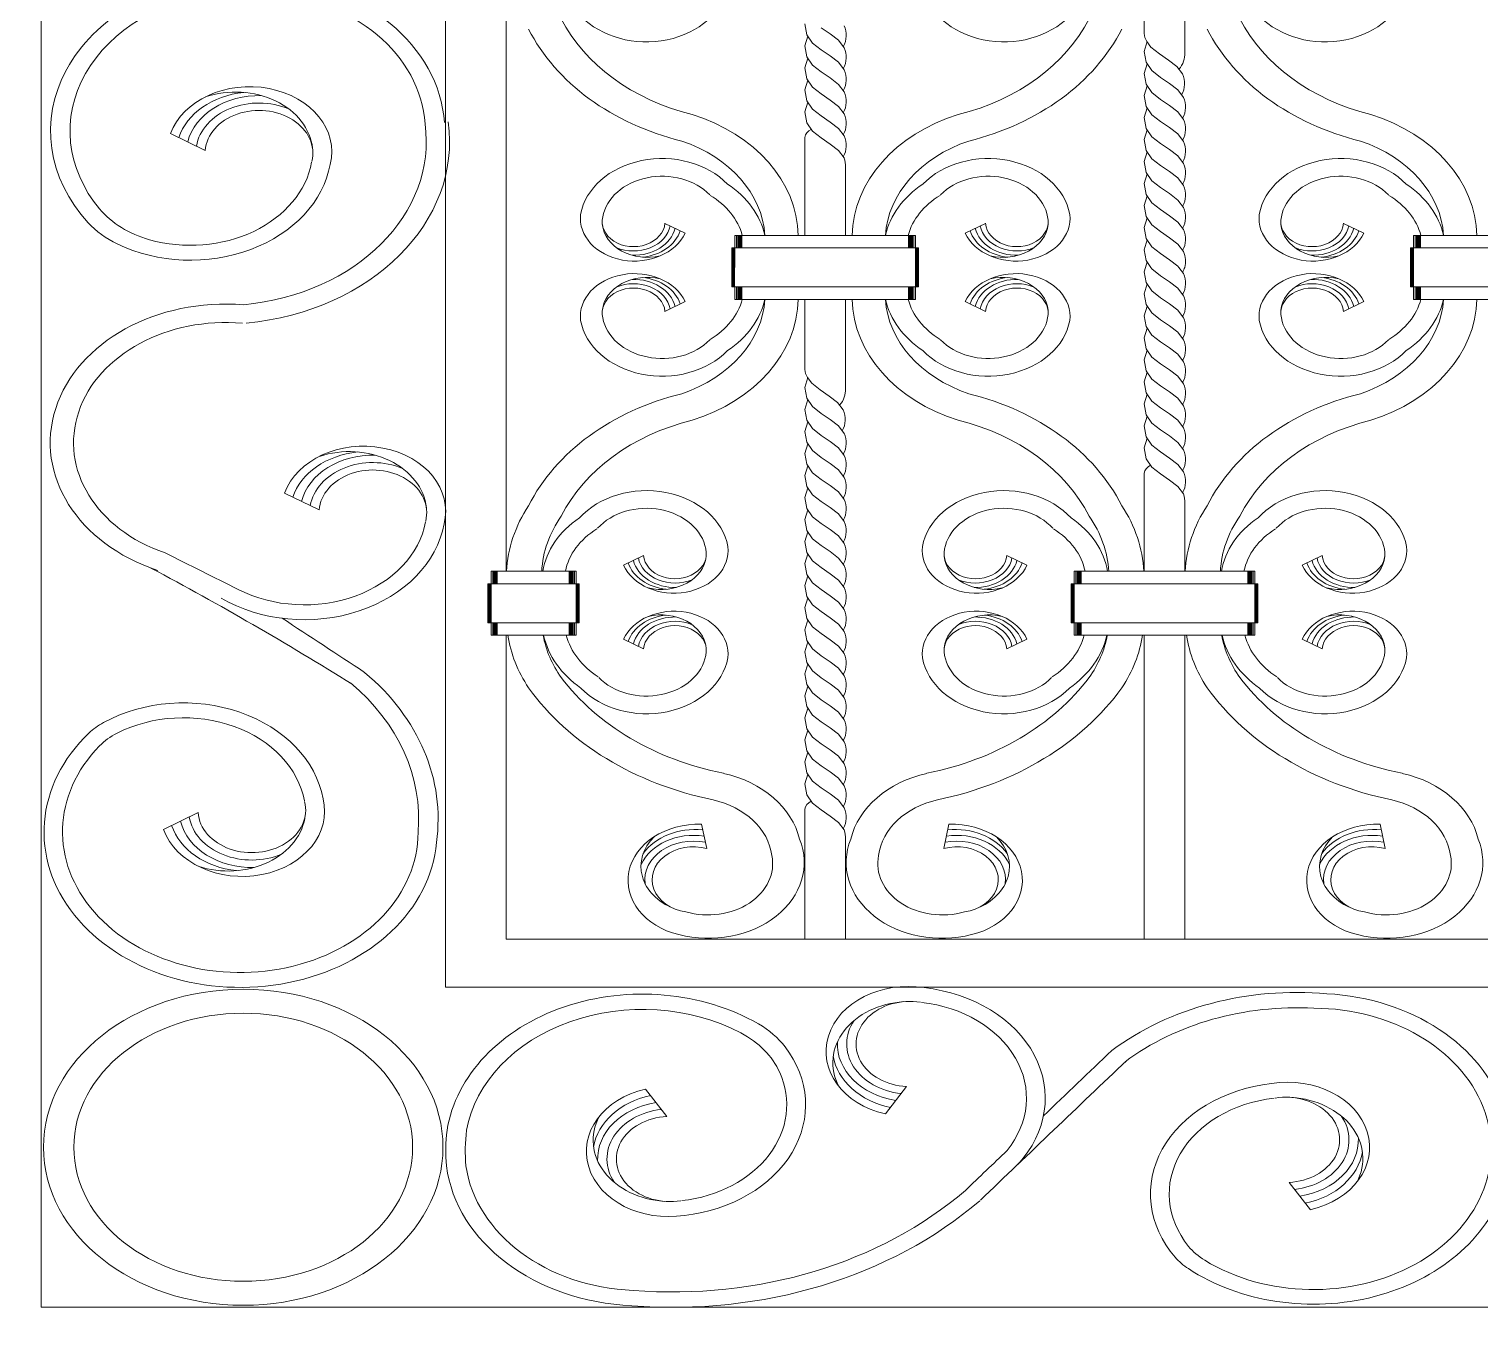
# Model space of a CAD drawing. Header units: inches. Extents: x 16.4 to 39.1, y 11.1 to 26.9.
# Drawn here: x 20.759 to 21.509, y 20.014 to 20.679 of the extents above; entities that cross this region are included whole.
import ezdxf

# ---------------------------------------------------------------- set-up
doc = ezdxf.new("R2010")
doc.units = ezdxf.units.IN
doc.header["$MEASUREMENT"] = 0

msp = doc.modelspace()

# ---------------------------------------------------------------- linework, layer by layer
at = {"lineweight": 9}
for p, q in [((20.76476, 21.58187), (20.76476, 20.55596)), ((20.9739, 21.40667), (20.9739, 20.55596)), ((21.00528, 20.71319), (21.00528, 20.55596)), ((21.33537, 20.67688), (21.33537, 20.71319)), ((21.35628, 20.66535), (21.35628, 20.71319)), ((21.15986, 20.68191), (21.16077, 20.67628)), ((21.16077, 20.67628), (21.16384, 20.67196)), ((21.16819, 20.67985), (21.17293, 20.6767)), ((21.17293, 20.6767), (21.17719, 20.67341)), ((21.16129, 20.67556), (21.15986, 20.67052)), ((21.15986, 20.67052), (21.16077, 20.66489)), ((21.16384, 20.67196), (21.16819, 20.66845)), ((21.16819, 20.66845), (21.17293, 20.6653)), ((21.17719, 20.67341), (21.1801, 20.66951)), ((21.1801, 20.66951), (21.1801, 20.66949)), ((21.33679, 20.67271), (21.33536, 20.66767)), ((21.33671, 20.67283), (21.33883, 20.66983)), ((21.33883, 20.66983), (21.34318, 20.66633)), ((21.16129, 20.66416), (21.15986, 20.65912)), ((21.16077, 20.66489), (21.16384, 20.66056)), ((21.17293, 20.6653), (21.17719, 20.66201)), ((21.17719, 20.66201), (21.1801, 20.65811)), ((21.33536, 20.66767), (21.33628, 20.66204)), ((21.33679, 20.66131), (21.33536, 20.65627)), ((21.33628, 20.66204), (21.33935, 20.65771)), ((21.34318, 20.66633), (21.34792, 20.66317)), ((21.34792, 20.66317), (21.35218, 20.65989)), ((21.15986, 20.65912), (21.16077, 20.65349)), ((21.16077, 20.65349), (21.16384, 20.64917)), ((21.16384, 20.66056), (21.16819, 20.65706)), ((21.16819, 20.65706), (21.17293, 20.65391)), ((21.17293, 20.65391), (21.17719, 20.65062)), ((21.1801, 20.65811), (21.1801, 20.6581)), ((21.33536, 20.65627), (21.33628, 20.65064)), ((21.33935, 20.65771), (21.34369, 20.65421)), ((21.34369, 20.65421), (21.34843, 20.65105)), ((21.35218, 20.65989), (21.35509, 20.65599)), ((21.35509, 20.65599), (21.35509, 20.65597)), ((21.16129, 20.65277), (21.15986, 20.64773)), ((21.15986, 20.64773), (21.16077, 20.6421)), ((21.16384, 20.64917), (21.16819, 20.64567)), ((21.16819, 20.64567), (21.17293, 20.64251)), ((21.17719, 20.65062), (21.1801, 20.64672)), ((21.1801, 20.64672), (21.1801, 20.6467)), ((21.33679, 20.64992), (21.33536, 20.64488)), ((21.33628, 20.65064), (21.33935, 20.64632)), ((21.33935, 20.64632), (21.34369, 20.64281)), ((21.34843, 20.65105), (21.35269, 20.64777)), ((21.35269, 20.64777), (21.3556, 20.64387)), ((21.16129, 20.64137), (21.15986, 20.63633)), ((21.16077, 20.6421), (21.16384, 20.63777)), ((21.17293, 20.64251), (21.17719, 20.63922)), ((21.17719, 20.63922), (21.1801, 20.63532)), ((21.33536, 20.64488), (21.33628, 20.63925)), ((21.33679, 20.63852), (21.33536, 20.63348)), ((21.33628, 20.63925), (21.33935, 20.63492)), ((21.34369, 20.64281), (21.34843, 20.63966)), ((21.34843, 20.63966), (21.35269, 20.63637)), ((21.3556, 20.64387), (21.3556, 20.64385)), ((21.15986, 20.63633), (21.16077, 20.6307)), ((21.16077, 20.6307), (21.16384, 20.62638)), ((21.16384, 20.63777), (21.16819, 20.63427)), ((21.16819, 20.63427), (21.17293, 20.63112)), ((21.17293, 20.63112), (21.17719, 20.62783)), ((21.1801, 20.63532), (21.1801, 20.63531)), ((21.33536, 20.63348), (21.33628, 20.62785)), ((21.33935, 20.63492), (21.34369, 20.63142)), ((21.34369, 20.63142), (21.34843, 20.62826)), ((21.35269, 20.63637), (21.3556, 20.63247)), ((21.3556, 20.63247), (21.3556, 20.63246)), ((20.83176, 20.62514), (20.84965, 20.61645)), ((21.15987, 20.57251), (21.15987, 20.62321)), ((21.16384, 20.62638), (21.16819, 20.62288)), ((21.17719, 20.62783), (21.1801, 20.62393)), ((21.1801, 20.62393), (21.1801, 20.62391)), ((21.33679, 20.62713), (21.33536, 20.62209)), ((21.33628, 20.62785), (21.33935, 20.62353)), ((21.33935, 20.62353), (21.34369, 20.62002)), ((21.34843, 20.62826), (21.35269, 20.62498)), ((21.35269, 20.62498), (21.3556, 20.62108)), ((21.16819, 20.62288), (21.17293, 20.61972)), ((21.17293, 20.61972), (21.17719, 20.61643)), ((21.17719, 20.61643), (21.1801, 20.61253)), ((21.33536, 20.62209), (21.33628, 20.61646)), ((21.33679, 20.61573), (21.33536, 20.61069)), ((21.33628, 20.61646), (21.33935, 20.61213)), ((21.34369, 20.62002), (21.34843, 20.61687)), ((21.34843, 20.61687), (21.35269, 20.61358)), ((21.3556, 20.62108), (21.3556, 20.62106)), ((21.1801, 20.61253), (21.1801, 20.61252)), ((21.33536, 20.61069), (21.33628, 20.60506)), ((21.33935, 20.61213), (21.34369, 20.60863)), ((21.34369, 20.60863), (21.34843, 20.60547)), ((21.35269, 20.61358), (21.3556, 20.60968)), ((21.3556, 20.60968), (21.3556, 20.60967)), ((21.18078, 20.57251), (21.18078, 20.60784)), ((21.33679, 20.60434), (21.33536, 20.5993)), ((21.33628, 20.60506), (21.33935, 20.60074)), ((21.33935, 20.60074), (21.34369, 20.59723)), ((21.34843, 20.60547), (21.35269, 20.60219)), ((21.35269, 20.60219), (21.3556, 20.59829)), ((21.33536, 20.5993), (21.33628, 20.59367)), ((21.33628, 20.59367), (21.33935, 20.58934)), ((21.34369, 20.59723), (21.34843, 20.59408)), ((21.34843, 20.59408), (21.35269, 20.59079)), ((21.3556, 20.59829), (21.3556, 20.59827)), ((21.33679, 20.59294), (21.33536, 20.5879)), ((21.33536, 20.5879), (21.33628, 20.58227)), ((21.33935, 20.58934), (21.34369, 20.58584)), ((21.34369, 20.58584), (21.34843, 20.58269)), ((21.35269, 20.59079), (21.3556, 20.58689)), ((21.3556, 20.58689), (21.3556, 20.58688)), ((21.09786, 20.57366), (21.08742, 20.57873)), ((21.24279, 20.57366), (21.25322, 20.57873)), ((21.33679, 20.58155), (21.33536, 20.57651)), ((21.33628, 20.58227), (21.33935, 20.57795)), ((21.34843, 20.58269), (21.35269, 20.5794)), ((21.35269, 20.5794), (21.3556, 20.5755)), ((21.44887, 20.57366), (21.43843, 20.57873)), ((21.21702, 20.57251), (21.12363, 20.57251)), ((21.12363, 20.55596), (21.12363, 20.57251)), ((21.12363, 20.56607), (21.12363, 20.57251)), ((21.12444, 20.56607), (21.12444, 20.57251)), ((21.12509, 20.56607), (21.12509, 20.57251)), ((21.12558, 20.56607), (21.12558, 20.57251)), ((21.12599, 20.56607), (21.12599, 20.57251)), ((21.12631, 20.56607), (21.12631, 20.57251)), ((21.12656, 20.56607), (21.12656, 20.57251)), ((21.12672, 20.56607), (21.12672, 20.57251)), ((21.12727, 20.56607), (21.12727, 20.57251)), ((21.21337, 20.56607), (21.21337, 20.57251)), ((21.21392, 20.56607), (21.21392, 20.57251)), ((21.21409, 20.56607), (21.21409, 20.57251)), ((21.21433, 20.56607), (21.21433, 20.57251)), ((21.21466, 20.56607), (21.21466, 20.57251)), ((21.21506, 20.56607), (21.21506, 20.57251)), ((21.21555, 20.56607), (21.21555, 20.57251)), ((21.2162, 20.56607), (21.2162, 20.57251)), ((21.21702, 20.55596), (21.21702, 20.57251)), ((21.21702, 20.56607), (21.21702, 20.57251)), ((21.33536, 20.57651), (21.33628, 20.57088)), ((21.33628, 20.57088), (21.33935, 20.56655)), ((21.33935, 20.57795), (21.34369, 20.57445)), ((21.34369, 20.57445), (21.34843, 20.57129)), ((21.34843, 20.57129), (21.35269, 20.568)), ((21.3556, 20.5755), (21.3556, 20.57548)), ((21.47463, 20.57251), (21.56802, 20.57251)), ((21.47463, 20.56607), (21.47463, 20.57251)), ((21.47463, 20.55596), (21.47463, 20.57251)), ((21.47545, 20.56607), (21.47545, 20.57251)), ((21.4761, 20.56607), (21.4761, 20.57251)), ((21.47659, 20.56607), (21.47659, 20.57251)), ((21.47699, 20.56607), (21.47699, 20.57251)), ((21.47732, 20.56607), (21.47732, 20.57251)), ((21.47756, 20.56607), (21.47756, 20.57251)), ((21.47773, 20.56607), (21.47773, 20.57251)), ((21.47828, 20.56607), (21.47828, 20.57251)), ((21.21865, 20.56607), (21.122, 20.56607)), ((21.122, 20.55596), (21.122, 20.56607)), ((21.12249, 20.55596), (21.12249, 20.56607)), ((21.12289, 20.55596), (21.12289, 20.56607)), ((21.12322, 20.55596), (21.12322, 20.56607)), ((21.21726, 20.55596), (21.21726, 20.56607)), ((21.21743, 20.55596), (21.21743, 20.56607)), ((21.21775, 20.55596), (21.21775, 20.56607)), ((21.21816, 20.55596), (21.21816, 20.56607)), ((21.21865, 20.55596), (21.21865, 20.56607)), ((21.33679, 20.57015), (21.33536, 20.56511)), ((21.33536, 20.56511), (21.33628, 20.55948)), ((21.33935, 20.56655), (21.34369, 20.56305)), ((21.35269, 20.568), (21.3556, 20.5641)), ((21.3556, 20.5641), (21.3556, 20.56409)), ((21.473, 20.56607), (21.56965, 20.56607)), ((21.473, 20.55596), (21.473, 20.56607)), ((21.47349, 20.55596), (21.47349, 20.56607)), ((21.4739, 20.55596), (21.4739, 20.56607)), ((21.47422, 20.55596), (21.47422, 20.56607)), ((21.47439, 20.55596), (21.47439, 20.56607)), ((20.76476, 20.55596), (20.76476, 20.01809)), ((20.9739, 20.55596), (20.9739, 20.18359)), ((21.00528, 20.55596), (21.00528, 20.39874)), ((21.122, 20.55596), (21.122, 20.54586)), ((21.12249, 20.55596), (21.12249, 20.54586)), ((21.12289, 20.55596), (21.12289, 20.54586)), ((21.12322, 20.55596), (21.12322, 20.54586)), ((21.12338, 20.55596), (21.12338, 20.54586)), ((21.21702, 20.55596), (21.21702, 20.53941)), ((21.21726, 20.55596), (21.21726, 20.54586)), ((21.21743, 20.55596), (21.21743, 20.54586)), ((21.21775, 20.55596), (21.21775, 20.54586)), ((21.21816, 20.55596), (21.21816, 20.54586)), ((21.21865, 20.55596), (21.21865, 20.54586)), ((21.336, 20.55596), (21.33536, 20.55372)), ((21.33679, 20.55876), (21.336, 20.55596)), ((21.33628, 20.55948), (21.33878, 20.55596)), ((21.33878, 20.55596), (21.33935, 20.55516)), ((21.34369, 20.56305), (21.34843, 20.5599)), ((21.34843, 20.5599), (21.35269, 20.55661)), ((21.35269, 20.55661), (21.35318, 20.55596)), ((21.35318, 20.55596), (21.3556, 20.55271)), ((21.473, 20.55596), (21.473, 20.54586)), ((21.47349, 20.55596), (21.47349, 20.54586)), ((21.4739, 20.55596), (21.4739, 20.54586)), ((21.47422, 20.55596), (21.47422, 20.54586)), ((21.47439, 20.55596), (21.47439, 20.54586)), ((21.47463, 20.55596), (21.47463, 20.53941)), ((21.33536, 20.55372), (21.33628, 20.54809)), ((21.33935, 20.55516), (21.34369, 20.55166)), ((21.34369, 20.55166), (21.34843, 20.5485)), ((21.34843, 20.5485), (21.35269, 20.54521)), ((21.3556, 20.55271), (21.3556, 20.55269)), ((21.21865, 20.54586), (21.122, 20.54586)), ((21.12363, 20.54586), (21.12363, 20.53941)), ((21.12444, 20.54586), (21.12444, 20.53941)), ((21.12509, 20.54586), (21.12509, 20.53941)), ((21.12558, 20.54586), (21.12558, 20.53941)), ((21.12599, 20.54586), (21.12599, 20.53941)), ((21.12631, 20.54586), (21.12631, 20.53941)), ((21.12656, 20.54586), (21.12656, 20.53941)), ((21.12672, 20.54586), (21.12672, 20.53941)), ((21.12727, 20.54586), (21.12727, 20.53941)), ((21.21337, 20.54586), (21.21337, 20.53941)), ((21.21392, 20.54586), (21.21392, 20.53941)), ((21.21409, 20.54586), (21.21409, 20.53941)), ((21.21433, 20.54586), (21.21433, 20.53941)), ((21.21466, 20.54586), (21.21466, 20.53941)), ((21.21506, 20.54586), (21.21506, 20.53941)), ((21.21555, 20.54586), (21.21555, 20.53941)), ((21.2162, 20.54586), (21.2162, 20.53941)), ((21.21702, 20.54586), (21.21702, 20.53941)), ((21.33679, 20.54736), (21.33536, 20.54232)), ((21.33536, 20.54232), (21.33628, 20.53669)), ((21.33628, 20.54809), (21.33935, 20.54376)), ((21.33935, 20.54376), (21.34369, 20.54026)), ((21.35269, 20.54521), (21.3556, 20.54131)), ((21.3556, 20.54131), (21.3556, 20.5413)), ((21.473, 20.54586), (21.56965, 20.54586)), ((21.47463, 20.54586), (21.47463, 20.53941)), ((21.47545, 20.54586), (21.47545, 20.53941)), ((21.4761, 20.54586), (21.4761, 20.53941)), ((21.47659, 20.54586), (21.47659, 20.53941)), ((21.47699, 20.54586), (21.47699, 20.53941)), ((21.47732, 20.54586), (21.47732, 20.53941)), ((21.47756, 20.54586), (21.47756, 20.53941)), ((21.47773, 20.54586), (21.47773, 20.53941)), ((21.47828, 20.54586), (21.47828, 20.53941)), ((21.09786, 20.53826), (21.08742, 20.53319)), ((21.21702, 20.53941), (21.12363, 20.53941)), ((21.15987, 20.5031), (21.15987, 20.53941)), ((21.18078, 20.49158), (21.18078, 20.53941)), ((21.24279, 20.53826), (21.25322, 20.53319)), ((21.33679, 20.53597), (21.33536, 20.53093)), ((21.33628, 20.53669), (21.33935, 20.53237)), ((21.34369, 20.54026), (21.34843, 20.53711)), ((21.34843, 20.53711), (21.35269, 20.53382)), ((21.35269, 20.53382), (21.3556, 20.52992)), ((21.44887, 20.53826), (21.43843, 20.53319)), ((21.47463, 20.53941), (21.56802, 20.53941)), ((21.33536, 20.53093), (21.33628, 20.5253)), ((21.33935, 20.53237), (21.34369, 20.52887)), ((21.34369, 20.52887), (21.34843, 20.52571)), ((21.34843, 20.52571), (21.35269, 20.52242)), ((21.3556, 20.52992), (21.3556, 20.5299)), ((21.33679, 20.52457), (21.33536, 20.51953)), ((21.33536, 20.51953), (21.33628, 20.5139)), ((21.33628, 20.5253), (21.33935, 20.52097)), ((21.33935, 20.52097), (21.34369, 20.51747)), ((21.35269, 20.52242), (21.3556, 20.51852)), ((21.3556, 20.51852), (21.3556, 20.51851)), ((21.33679, 20.51318), (21.33536, 20.50814)), ((21.33628, 20.5139), (21.33935, 20.50958)), ((21.34369, 20.51747), (21.34843, 20.51432)), ((21.34843, 20.51432), (21.35269, 20.51103)), ((21.35269, 20.51103), (21.3556, 20.50713)), ((21.33536, 20.50814), (21.33628, 20.50251)), ((21.33935, 20.50958), (21.34369, 20.50608)), ((21.34369, 20.50608), (21.34843, 20.50292)), ((21.3556, 20.50713), (21.3556, 20.50711)), ((21.16129, 20.49893), (21.15986, 20.49389)), ((21.1612, 20.49905), (21.16333, 20.49606)), ((21.16333, 20.49606), (21.16767, 20.49255)), ((21.33679, 20.50179), (21.33536, 20.49674)), ((21.33536, 20.49674), (21.33628, 20.49111)), ((21.33628, 20.50251), (21.33935, 20.49818)), ((21.33935, 20.49818), (21.34369, 20.49468)), ((21.34843, 20.50292), (21.35269, 20.49963)), ((21.35269, 20.49963), (21.3556, 20.49573)), ((21.3556, 20.49573), (21.3556, 20.49572)), ((21.15986, 20.49389), (21.16077, 20.48826)), ((21.16077, 20.48826), (21.16384, 20.48394)), ((21.16767, 20.49255), (21.17241, 20.4894)), ((21.17241, 20.4894), (21.17668, 20.48611)), ((21.33679, 20.49039), (21.33536, 20.48535)), ((21.33628, 20.49111), (21.33935, 20.48679)), ((21.34369, 20.49468), (21.34843, 20.49153)), ((21.34843, 20.49153), (21.35269, 20.48824)), ((21.35269, 20.48824), (21.3556, 20.48434)), ((21.16129, 20.48754), (21.15986, 20.4825)), ((21.15986, 20.4825), (21.16077, 20.47687)), ((21.16384, 20.48394), (21.16819, 20.48044)), ((21.17668, 20.48611), (21.17959, 20.48221)), ((21.17959, 20.48221), (21.17959, 20.4822)), ((21.33536, 20.48535), (21.33628, 20.47972)), ((21.33935, 20.48679), (21.34369, 20.48329)), ((21.34369, 20.48329), (21.34843, 20.48013)), ((21.3556, 20.48434), (21.3556, 20.48432)), ((21.16129, 20.47614), (21.15986, 20.4711)), ((21.16077, 20.47687), (21.16384, 20.47254)), ((21.16819, 20.48044), (21.17293, 20.47728)), ((21.17293, 20.47728), (21.17719, 20.47399)), ((21.17719, 20.47399), (21.1801, 20.47009)), ((21.33679, 20.479), (21.33536, 20.47395)), ((21.33536, 20.47395), (21.33628, 20.46832)), ((21.33628, 20.47972), (21.33935, 20.47539)), ((21.33935, 20.47539), (21.34369, 20.47189)), ((21.34843, 20.48013), (21.35269, 20.47684)), ((21.35269, 20.47684), (21.3556, 20.47295)), ((21.15986, 20.4711), (21.16077, 20.46547)), ((21.16384, 20.47254), (21.16819, 20.46904)), ((21.16819, 20.46904), (21.17293, 20.46589)), ((21.17293, 20.46589), (21.17719, 20.4626)), ((21.1801, 20.47009), (21.1801, 20.47008)), ((21.33679, 20.4676), (21.33536, 20.46256)), ((21.33628, 20.46832), (21.33935, 20.464)), ((21.34369, 20.47189), (21.34843, 20.46874)), ((21.34843, 20.46874), (21.35269, 20.46545)), ((21.3556, 20.47295), (21.3556, 20.47293)), ((21.16129, 20.46475), (21.15986, 20.45971)), ((21.15986, 20.45971), (21.16077, 20.45408)), ((21.16077, 20.46547), (21.16384, 20.46115)), ((21.16384, 20.46115), (21.16819, 20.45765)), ((21.17719, 20.4626), (21.1801, 20.4587)), ((21.1801, 20.4587), (21.1801, 20.45868)), ((21.33536, 20.46256), (21.33628, 20.45693)), ((21.33935, 20.464), (21.34369, 20.4605)), ((21.34369, 20.4605), (21.34843, 20.45734)), ((21.35269, 20.46545), (21.3556, 20.46155)), ((21.3556, 20.46155), (21.3556, 20.46153)), ((21.16129, 20.45335), (21.15986, 20.44831)), ((21.16077, 20.45408), (21.16384, 20.44975)), ((21.16819, 20.45765), (21.17293, 20.45449)), ((21.17293, 20.45449), (21.17719, 20.4512)), ((21.17719, 20.4512), (21.1801, 20.4473)), ((21.33628, 20.45693), (21.33935, 20.4526)), ((21.33935, 20.4526), (21.34369, 20.4491)), ((21.34843, 20.45734), (21.35269, 20.45405)), ((21.35269, 20.45405), (21.3556, 20.45016)), ((21.15986, 20.44831), (21.16077, 20.44268)), ((21.16384, 20.44975), (21.16819, 20.44625)), ((21.16819, 20.44625), (21.17293, 20.4431)), ((21.17293, 20.4431), (21.17719, 20.43981)), ((21.1801, 20.4473), (21.1801, 20.44729)), ((21.33537, 20.39874), (21.33537, 20.44943)), ((21.34369, 20.4491), (21.34843, 20.44595)), ((21.34843, 20.44595), (21.35269, 20.44266)), ((21.3556, 20.45016), (21.3556, 20.45014)), ((20.89067, 20.43916), (20.90857, 20.43047)), ((21.16129, 20.44196), (21.15986, 20.43692)), ((21.15986, 20.43692), (21.16077, 20.43129)), ((21.16077, 20.44268), (21.16384, 20.43836)), ((21.16384, 20.43836), (21.16819, 20.43486)), ((21.17719, 20.43981), (21.1801, 20.43591)), ((21.1801, 20.43591), (21.1801, 20.43589)), ((21.35269, 20.44266), (21.3556, 20.43876)), ((21.3556, 20.43876), (21.3556, 20.43874)), ((21.16129, 20.43057), (21.15986, 20.42552)), ((21.16077, 20.43129), (21.16384, 20.42696)), ((21.16819, 20.43486), (21.17293, 20.4317)), ((21.17293, 20.4317), (21.17719, 20.42841)), ((21.17719, 20.42841), (21.1801, 20.42451)), ((21.35628, 20.39874), (21.35628, 20.43407)), ((21.15986, 20.42552), (21.16077, 20.41989)), ((21.16384, 20.42696), (21.16819, 20.42346)), ((21.16819, 20.42346), (21.17293, 20.42031)), ((21.1801, 20.42451), (21.1801, 20.4245)), ((21.16129, 20.41917), (21.15986, 20.41413)), ((21.15986, 20.41413), (21.16077, 20.4085)), ((21.16077, 20.41989), (21.16384, 20.41557)), ((21.16384, 20.41557), (21.16819, 20.41207)), ((21.17293, 20.42031), (21.17719, 20.41702)), ((21.17719, 20.41702), (21.1801, 20.41312)), ((21.1801, 20.41312), (21.1801, 20.4131)), ((21.06596, 20.40188), (21.0764, 20.40695)), ((21.16129, 20.40778), (21.15986, 20.40273)), ((21.16077, 20.4085), (21.16384, 20.40417)), ((21.16819, 20.41207), (21.17293, 20.40891)), ((21.17293, 20.40891), (21.17719, 20.40562)), ((21.17719, 20.40562), (21.1801, 20.40173)), ((21.27468, 20.40188), (21.26424, 20.40695)), ((21.41697, 20.40188), (21.42741, 20.40695)), ((20.99754, 20.39874), (20.99754, 20.36564)), ((20.99754, 20.39874), (21.04152, 20.39874)), ((20.99836, 20.39874), (20.99836, 20.39229)), ((20.99901, 20.39874), (20.99901, 20.39229)), ((20.9995, 20.39874), (20.9995, 20.39229)), ((20.9999, 20.39874), (20.9999, 20.39229)), ((21.00023, 20.39874), (21.00023, 20.39229)), ((21.00047, 20.39874), (21.00047, 20.39229)), ((21.00064, 20.39874), (21.00064, 20.39229)), ((21.03787, 20.39874), (21.03787, 20.39229)), ((21.03842, 20.39874), (21.03842, 20.39229)), ((21.03858, 20.39874), (21.03858, 20.39229)), ((21.03883, 20.39874), (21.03883, 20.39229)), ((21.03915, 20.39874), (21.03915, 20.39229)), ((21.03956, 20.39874), (21.03956, 20.39229)), ((21.04005, 20.39874), (21.04005, 20.39229)), ((21.0407, 20.39874), (21.0407, 20.39229)), ((21.04152, 20.39874), (21.04152, 20.39229)), ((21.04152, 20.39874), (21.04152, 20.36564)), ((21.15986, 20.40273), (21.16077, 20.3971)), ((21.16384, 20.40417), (21.16819, 20.40067)), ((21.16819, 20.40067), (21.17293, 20.39752)), ((21.1801, 20.40173), (21.1801, 20.40171)), ((21.29913, 20.39874), (21.29913, 20.36564)), ((21.29913, 20.39874), (21.29913, 20.39229)), ((21.29913, 20.39874), (21.29913, 20.39229)), ((21.29913, 20.39874), (21.29913, 20.36564)), ((21.39252, 20.39874), (21.29913, 20.39874)), ((21.29913, 20.39874), (21.39252, 20.39874)), ((21.29994, 20.39874), (21.29994, 20.39229)), ((21.29994, 20.39874), (21.29994, 20.39229)), ((21.30059, 20.39874), (21.30059, 20.39229)), ((21.30059, 20.39874), (21.30059, 20.39229)), ((21.30108, 20.39874), (21.30108, 20.39229)), ((21.30108, 20.39874), (21.30108, 20.39229)), ((21.30149, 20.39874), (21.30149, 20.39229)), ((21.30149, 20.39874), (21.30149, 20.39229)), ((21.30182, 20.39874), (21.30182, 20.39229)), ((21.30182, 20.39874), (21.30182, 20.39229)), ((21.30206, 20.39874), (21.30206, 20.39229)), ((21.30206, 20.39874), (21.30206, 20.39229)), ((21.30222, 20.39874), (21.30222, 20.39229)), ((21.30222, 20.39874), (21.30222, 20.39229)), ((21.30278, 20.39874), (21.30278, 20.39229)), ((21.30278, 20.39874), (21.30278, 20.39229)), ((21.38887, 20.39874), (21.38887, 20.39229)), ((21.38887, 20.39874), (21.38887, 20.39229)), ((21.38943, 20.39874), (21.38943, 20.39229)), ((21.38943, 20.39874), (21.38943, 20.39229)), ((21.38959, 20.39874), (21.38959, 20.39229)), ((21.38959, 20.39874), (21.38959, 20.39229)), ((21.38983, 20.39874), (21.38983, 20.39229)), ((21.38983, 20.39874), (21.38983, 20.39229)), ((21.39016, 20.39874), (21.39016, 20.39229)), ((21.39016, 20.39874), (21.39016, 20.39229)), ((21.39057, 20.39874), (21.39057, 20.39229)), ((21.39057, 20.39874), (21.39057, 20.39229)), ((21.39106, 20.39874), (21.39106, 20.39229)), ((21.39106, 20.39874), (21.39106, 20.39229)), ((21.39171, 20.39874), (21.39171, 20.39229)), ((21.39171, 20.39874), (21.39171, 20.39229)), ((21.39252, 20.39874), (21.39252, 20.39229)), ((21.39252, 20.39874), (21.39252, 20.36564)), ((21.39252, 20.39874), (21.39252, 20.39229)), ((21.39252, 20.39874), (21.39252, 20.36564)), ((20.99591, 20.39229), (20.99591, 20.37208)), ((20.99591, 20.39229), (21.04315, 20.39229)), ((20.9964, 20.39229), (20.9964, 20.37208)), ((20.99681, 20.39229), (20.99681, 20.37208)), ((20.99713, 20.39229), (20.99713, 20.37208)), ((20.9973, 20.39229), (20.9973, 20.37208)), ((21.04176, 20.39229), (21.04176, 20.37208)), ((21.04192, 20.39229), (21.04192, 20.37208)), ((21.04225, 20.39229), (21.04225, 20.37208)), ((21.04266, 20.39229), (21.04266, 20.37208)), ((21.04315, 20.39229), (21.04315, 20.37208)), ((21.16129, 20.39638), (21.15986, 20.39134)), ((21.15986, 20.39134), (21.16077, 20.38571)), ((21.16077, 20.3971), (21.16384, 20.39278)), ((21.16384, 20.39278), (21.16819, 20.38928)), ((21.17293, 20.39752), (21.17719, 20.39423)), ((21.17719, 20.39423), (21.1801, 20.39033)), ((21.2975, 20.39229), (21.2975, 20.37208)), ((21.2975, 20.39229), (21.2975, 20.37208)), ((21.39415, 20.39229), (21.2975, 20.39229)), ((21.2975, 20.39229), (21.39415, 20.39229)), ((21.29799, 20.39229), (21.29799, 20.37208)), ((21.29799, 20.39229), (21.29799, 20.37208)), ((21.2984, 20.39229), (21.2984, 20.37208)), ((21.2984, 20.39229), (21.2984, 20.37208)), ((21.29872, 20.39229), (21.29872, 20.37208)), ((21.29872, 20.39229), (21.29872, 20.37208)), ((21.29888, 20.39229), (21.29888, 20.37208)), ((21.29888, 20.39229), (21.29888, 20.37208)), ((21.39277, 20.39229), (21.39277, 20.37208)), ((21.39277, 20.39229), (21.39277, 20.37208)), ((21.39293, 20.39229), (21.39293, 20.37208)), ((21.39293, 20.39229), (21.39293, 20.37208)), ((21.39325, 20.39229), (21.39325, 20.37208)), ((21.39325, 20.39229), (21.39325, 20.37208)), ((21.39366, 20.39229), (21.39366, 20.37208)), ((21.39366, 20.39229), (21.39366, 20.37208)), ((21.39415, 20.39229), (21.39415, 20.37208)), ((21.39415, 20.39229), (21.39415, 20.37208)), ((21.16129, 20.38499), (21.15986, 20.37994)), ((21.16077, 20.38571), (21.16384, 20.38138)), ((21.16819, 20.38928), (21.17293, 20.38612)), ((21.17293, 20.38612), (21.17719, 20.38283)), ((21.1801, 20.39033), (21.1801, 20.39031)), ((21.15986, 20.37994), (21.16077, 20.37431)), ((21.16384, 20.38138), (21.16819, 20.37788)), ((21.16819, 20.37788), (21.17293, 20.37473)), ((21.17719, 20.38283), (21.1801, 20.37894)), ((21.1801, 20.37894), (21.1801, 20.37892)), ((20.99591, 20.37208), (21.04315, 20.37208)), ((20.99836, 20.37208), (20.99836, 20.36564)), ((20.99901, 20.37208), (20.99901, 20.36564)), ((20.9995, 20.37208), (20.9995, 20.36564)), ((20.9999, 20.37208), (20.9999, 20.36564)), ((21.00023, 20.37208), (21.00023, 20.36564)), ((21.00047, 20.37208), (21.00047, 20.36564)), ((21.00064, 20.37208), (21.00064, 20.36564)), ((21.03787, 20.37208), (21.03787, 20.36564)), ((21.03842, 20.37208), (21.03842, 20.36564)), ((21.03858, 20.37208), (21.03858, 20.36564)), ((21.03883, 20.37208), (21.03883, 20.36564)), ((21.03915, 20.37208), (21.03915, 20.36564)), ((21.03956, 20.37208), (21.03956, 20.36564)), ((21.04005, 20.37208), (21.04005, 20.36564)), ((21.0407, 20.37208), (21.0407, 20.36564)), ((21.04152, 20.37208), (21.04152, 20.36564)), ((21.16129, 20.37359), (21.15986, 20.36855)), ((21.15986, 20.36855), (21.16077, 20.36292)), ((21.16077, 20.37431), (21.16384, 20.36999)), ((21.16384, 20.36999), (21.16819, 20.36649)), ((21.17293, 20.37473), (21.17719, 20.37144)), ((21.17719, 20.37144), (21.1801, 20.36754)), ((21.39415, 20.37208), (21.2975, 20.37208)), ((21.2975, 20.37208), (21.39415, 20.37208)), ((21.29913, 20.37208), (21.29913, 20.36564)), ((21.29913, 20.37208), (21.29913, 20.36564)), ((21.29994, 20.37208), (21.29994, 20.36564)), ((21.29994, 20.37208), (21.29994, 20.36564)), ((21.30059, 20.37208), (21.30059, 20.36564)), ((21.30059, 20.37208), (21.30059, 20.36564)), ((21.30108, 20.37208), (21.30108, 20.36564)), ((21.30108, 20.37208), (21.30108, 20.36564)), ((21.30149, 20.37208), (21.30149, 20.36564)), ((21.30149, 20.37208), (21.30149, 20.36564)), ((21.30182, 20.37208), (21.30182, 20.36564)), ((21.30182, 20.37208), (21.30182, 20.36564)), ((21.30206, 20.37208), (21.30206, 20.36564)), ((21.30206, 20.37208), (21.30206, 20.36564)), ((21.30222, 20.37208), (21.30222, 20.36564)), ((21.30222, 20.37208), (21.30222, 20.36564)), ((21.30278, 20.37208), (21.30278, 20.36564)), ((21.30278, 20.37208), (21.30278, 20.36564)), ((21.38887, 20.37208), (21.38887, 20.36564)), ((21.38887, 20.37208), (21.38887, 20.36564)), ((21.38943, 20.37208), (21.38943, 20.36564)), ((21.38943, 20.37208), (21.38943, 20.36564)), ((21.38959, 20.37208), (21.38959, 20.36564)), ((21.38959, 20.37208), (21.38959, 20.36564)), ((21.38983, 20.37208), (21.38983, 20.36564)), ((21.38983, 20.37208), (21.38983, 20.36564)), ((21.39016, 20.37208), (21.39016, 20.36564)), ((21.39016, 20.37208), (21.39016, 20.36564)), ((21.39057, 20.37208), (21.39057, 20.36564)), ((21.39057, 20.37208), (21.39057, 20.36564)), ((21.39106, 20.37208), (21.39106, 20.36564)), ((21.39106, 20.37208), (21.39106, 20.36564)), ((21.39171, 20.37208), (21.39171, 20.36564)), ((21.39171, 20.37208), (21.39171, 20.36564)), ((21.39252, 20.37208), (21.39252, 20.36564)), ((21.39252, 20.37208), (21.39252, 20.36564)), ((20.99754, 20.36564), (21.04152, 20.36564)), ((21.00528, 20.36564), (21.00528, 20.20841)), ((21.06596, 20.36365), (21.0764, 20.35858)), ((21.16129, 20.3622), (21.15986, 20.35716)), ((21.16077, 20.36292), (21.16384, 20.35859)), ((21.16819, 20.36649), (21.17293, 20.36333)), ((21.17293, 20.36333), (21.17719, 20.36004)), ((21.1801, 20.36754), (21.1801, 20.36752)), ((21.27468, 20.36365), (21.26424, 20.35858)), ((21.39252, 20.36564), (21.29913, 20.36564)), ((21.29913, 20.36564), (21.39252, 20.36564)), ((21.33537, 20.20841), (21.33537, 20.36564)), ((21.33537, 20.20841), (21.33537, 20.36564)), ((21.35628, 20.20841), (21.35628, 20.36564)), ((21.35628, 20.20841), (21.35628, 20.36564)), ((21.41697, 20.36365), (21.42741, 20.35858)), ((21.15986, 20.35716), (21.16077, 20.35152)), ((21.16384, 20.35859), (21.16819, 20.35509)), ((21.16819, 20.35509), (21.17293, 20.35194)), ((21.17719, 20.36004), (21.1801, 20.35615)), ((21.1801, 20.35615), (21.1801, 20.35613)), ((21.16129, 20.3508), (21.15986, 20.34576)), ((21.15986, 20.34576), (21.16077, 20.34013)), ((21.16077, 20.35152), (21.16384, 20.3472)), ((21.16384, 20.3472), (21.16819, 20.3437)), ((21.17293, 20.35194), (21.17719, 20.34865)), ((21.17719, 20.34865), (21.1801, 20.34475)), ((21.16129, 20.33941), (21.15986, 20.33437)), ((21.16077, 20.34013), (21.16384, 20.3358)), ((21.16819, 20.3437), (21.17293, 20.34054)), ((21.17293, 20.34054), (21.17719, 20.33726)), ((21.1801, 20.34475), (21.1801, 20.34473)), ((21.15986, 20.33437), (21.16077, 20.32874)), ((21.16384, 20.3358), (21.16819, 20.3323)), ((21.16819, 20.3323), (21.17293, 20.32915)), ((21.17719, 20.33726), (21.1801, 20.33336)), ((21.1801, 20.33336), (21.1801, 20.33334)), ((21.16129, 20.32801), (21.15986, 20.32297)), ((21.15986, 20.32297), (21.16077, 20.31734)), ((21.16077, 20.32874), (21.16384, 20.32441)), ((21.16384, 20.32441), (21.16819, 20.32091)), ((21.17293, 20.32915), (21.17719, 20.32586)), ((21.17719, 20.32586), (21.1801, 20.32196)), ((21.16129, 20.31662), (21.15986, 20.31158)), ((21.16077, 20.31734), (21.16384, 20.31301)), ((21.16819, 20.32091), (21.17293, 20.31775)), ((21.17293, 20.31775), (21.17719, 20.31447)), ((21.1801, 20.32196), (21.1801, 20.32194)), ((21.15986, 20.31158), (21.16077, 20.30595)), ((21.16384, 20.31301), (21.16819, 20.30951)), ((21.16819, 20.30951), (21.17293, 20.30636)), ((21.17719, 20.31447), (21.1801, 20.31057)), ((21.1801, 20.31057), (21.1801, 20.31055)), ((21.16129, 20.30522), (21.15986, 20.30018)), ((21.16077, 20.30595), (21.16384, 20.30162)), ((21.16384, 20.30162), (21.16819, 20.29812)), ((21.17293, 20.30636), (21.17719, 20.30307)), ((21.17719, 20.30307), (21.1801, 20.29917)), ((21.15986, 20.30018), (21.16077, 20.29455)), ((21.16129, 20.29383), (21.15986, 20.28879)), ((21.16077, 20.29455), (21.16384, 20.29022)), ((21.16819, 20.29812), (21.17293, 20.29496)), ((21.17293, 20.29496), (21.17719, 20.29168)), ((21.1801, 20.29917), (21.1801, 20.29915)), ((21.15986, 20.28879), (21.16077, 20.28316)), ((21.16384, 20.29022), (21.16819, 20.28672)), ((21.16819, 20.28672), (21.17293, 20.28357)), ((21.17719, 20.29168), (21.1801, 20.28778)), ((21.1801, 20.28778), (21.1801, 20.28776)), ((21.16077, 20.28316), (21.16384, 20.27883)), ((21.16384, 20.27883), (21.16819, 20.27533)), ((21.17293, 20.28357), (21.17719, 20.28028)), ((21.17719, 20.28028), (21.1801, 20.27638)), ((20.82805, 20.26521), (20.84594, 20.27391)), ((21.15987, 20.20841), (21.15987, 20.27566)), ((21.16819, 20.27533), (21.17293, 20.27217)), ((21.17293, 20.27217), (21.17719, 20.26889)), ((21.1801, 20.27638), (21.1801, 20.27636)), ((21.10634, 20.26799), (21.10902, 20.25537)), ((21.17719, 20.26889), (21.1801, 20.26499)), ((21.1801, 20.26499), (21.1801, 20.26497)), ((21.2343, 20.26799), (21.23162, 20.25537)), ((21.45735, 20.26799), (21.46003, 20.25537)), ((21.18078, 20.20841), (21.18078, 20.2603)), ((22.03738, 20.20841), (21.00528, 20.20841)), ((22.06875, 20.18359), (20.9739, 20.18359)), ((21.07746, 20.13092), (21.08845, 20.11676)), ((21.20143, 20.11807), (21.21242, 20.13224)), ((21.42125, 20.06852), (21.41027, 20.08268)), ((22.18021, 20.01809), (20.76476, 20.01809))]:
    msp.add_line(p, q, dxfattribs=at)
for centre, major_axis, start_param, end_param in [((20.87159, 20.62643), (0.10193, 0), 1.697812, 3.770406), ((20.87159, 20.62643), (0.10193, 0), 0.054484, 1.468682), ((20.87159, 20.62643), (-0.09189, 0), -1.429822, 0.58636), ((20.87159, 20.62643), (-0.09189, 0), 3.19367, 4.599078), ((21.07786, 20.70629), (0.04258, 0), 3.793341, 6.140062), ((21.26279, 20.70629), (-0.04258, 0), 0.143123, 2.489844), ((21.42886, 20.70629), (-0.04258, 0), 0.651749, 2.998469), ((21.13345, 20.71612), (0.10733, 0), 3.522011, 4.4103), ((21.20719, 20.71612), (0.10733, 0), -1.268707, -0.380418), ((21.48446, 20.71612), (-0.10733, 0), 0.380418, 1.268707), ((21.13345, 20.71612), (0.12551, 0), 3.522011, 4.4103), ((21.16311, 20.67593), (0.01812, 0), -0.418478, 0.356149), ((21.20719, 20.71612), (0.12551, 0), -1.268707, -0.380418), ((21.34583, 20.67688), (-0.01046, 0), 0, 0.51147), ((21.48446, 20.71612), (-0.12551, 0), 0.380418, 1.268707), ((21.16311, 20.66453), (0.01812, 0), -0.418478, 0.356149), ((21.33911, 20.6662), (-0.01721, 0), 2.535729, 3.203825), ((21.16311, 20.65314), (0.01812, 0), -0.418478, 0.356149), ((21.33809, 20.65101), (0.01812, 0), -0.418478, 0.356149), ((20.87259, 20.61578), (0.04251, 0), -0.196174, 2.859651), ((20.8748, 20.61495), (0.04015, 0), 1.701055, 2.882789), ((20.86527, 20.61498), (-0.04001, 0), 3.222533, 5.109299), ((21.16311, 20.64174), (0.01812, 0), -0.418478, 0.356149), ((20.87746, 20.61508), (-0.03757, 0), 4.678621, 6.08814), ((20.87746, 20.61508), (-0.03271, 0), 4.223961, 6.143837), ((20.87746, 20.61508), (0.02786, 0), -0.199128, 3.079605), ((21.33861, 20.63889), (0.01812, 0), -0.418478, 0.356149), ((20.85641, 20.62107), (0.11964, 0), -1.449335, 0.107666), ((21.06967, 20.57117), (-0.08676, 0), 3.161138, 4.336531), ((21.16311, 20.63035), (0.01812, 0), -0.418478, 0.356149), ((21.27097, 20.57117), (-0.08676, 0), -1.194939, -0.019545), ((21.33861, 20.6275), (0.01812, 0), -0.418478, 0.356149), ((21.42068, 20.57117), (-0.08676, 0), 3.161138, 4.336531), ((20.85641, 20.62107), (0.10757, 0), -1.449335, 0.107666), ((21.16634, 20.62288), (-0.00649, 0), -1.056819, -0.064307), ((21.16311, 20.61895), (0.01812, 0), -0.418478, 0.356149), ((21.06842, 20.56971), (0.07084, 0), 0.050042, 1.169155), ((21.27223, 20.56971), (-0.07084, 0), -1.169155, -0.050042), ((21.33861, 20.6161), (0.01812, 0), -0.418478, 0.356149), ((21.41943, 20.56971), (0.07084, 0), 0.050042, 1.169155), ((20.84203, 20.61746), (-0.07301, 0), 1.026, 2.998469), ((20.84203, 20.61746), (-0.0633, 0), 1.228931, 2.998469), ((21.08597, 20.57857), (-0.04258, 0), 3.793341, 6.140062), ((21.15643, 20.608), (-0.02436, 0), 3.133545, 3.378221), ((21.25468, 20.57857), (0.04258, 0), 0.143123, 2.489844), ((21.33861, 20.60471), (0.01812, 0), -0.418478, 0.356149), ((21.43697, 20.57857), (0.04258, 0), 0.651749, 2.998469), ((21.08597, 20.57857), (-0.03101, 0), 3.793341, 6.140062), ((21.25468, 20.57857), (0.03101, 0), 0.143123, 2.489844), ((21.43697, 20.57857), (0.03101, 0), 0.651749, 2.998469), ((21.08355, 20.565), (-0.04491, 0), 3.354626, 4.058509), ((21.08339, 20.56473), (-0.05661, 0), 3.316258, 4.013205), ((21.25726, 20.56473), (-0.05661, 0), -0.871612, -0.174665), ((21.2571, 20.565), (-0.04491, 0), -0.916917, -0.213033), ((21.33861, 20.59331), (0.01812, 0), -0.418478, 0.356149), ((21.43455, 20.565), (-0.04491, 0), 3.354626, 4.058509), ((21.43439, 20.56473), (-0.05661, 0), 3.316258, 4.013205), ((20.83816, 20.60886), (-0.05176, 0), 0.58636, 1.228931), ((21.33861, 20.58192), (0.01812, 0), -0.418478, 0.356149), ((20.83102, 20.60309), (-0.05176, 0), 0.628813, 1.026), ((21.07164, 20.58132), (0.02795, 0), 3.048495, 5.929422), ((21.0712, 20.57953), (0.01625, 0), 2.942465, 6.221198), ((21.269, 20.58132), (0.02795, 0), 3.495356, 6.376283), ((21.26944, 20.57953), (-0.01625, 0), 0.061988, 3.34072), ((21.42265, 20.58132), (-0.02795, 0), -0.093098, 2.787829), ((21.42221, 20.57953), (-0.01625, 0), -0.199128, 3.079605), ((21.07832, 20.57959), (-0.02334, 0), 0.08094, 1.860939), ((21.0712, 20.57953), (-0.01908, 0), 1.082368, 3.002244), ((21.0712, 20.57953), (-0.02191, 0), 1.537028, 2.946547), ((21.07275, 20.5796), (-0.02342, 0), 1.701055, 2.882789), ((21.26789, 20.5796), (0.02342, 0), 3.400397, 4.58213), ((21.26944, 20.57953), (-0.02191, 0), 0.195046, 1.604564), ((21.26944, 20.57953), (-0.01908, 0), 0.139349, 2.059224), ((21.26233, 20.57959), (-0.02334, 0), 1.280654, 3.060652), ((21.33861, 20.57052), (0.01812, 0), -0.418478, 0.356149), ((21.42932, 20.57959), (0.02334, 0), 3.222533, 5.002531), ((21.42221, 20.57953), (-0.01908, 0), 1.082368, 3.002244), ((21.42221, 20.57953), (0.02191, 0), 4.678621, 6.08814), ((21.42376, 20.5796), (-0.02342, 0), 1.701055, 2.882789), ((21.33861, 20.55913), (0.01812, 0), -0.222617, 0.356149), ((21.33861, 20.55913), (-0.01812, 0), 2.723114, 2.918976), ((21.07164, 20.5306), (-0.02795, 0), 3.495356, 6.376283), ((21.07832, 20.53233), (0.02334, 0), 1.280654, 3.060652), ((21.0712, 20.53239), (-0.02191, 0), 3.336638, 4.746157), ((21.07275, 20.53232), (-0.02342, 0), 3.400397, 4.58213), ((21.269, 20.5306), (-0.02795, 0), 3.048495, 5.929422), ((21.26789, 20.53232), (-0.02342, 0), -1.440537, -0.258804), ((21.26944, 20.53239), (0.02191, 0), 1.537028, 2.946547), ((21.26233, 20.53233), (0.02334, 0), 0.08094, 1.860939), ((21.33861, 20.54773), (0.01812, 0), -0.418478, 0.356149), ((21.42265, 20.5306), (0.02795, 0), 0.353764, 3.23469), ((21.42932, 20.53233), (-0.02334, 0), 4.422247, 6.202245), ((21.42221, 20.53239), (0.02191, 0), 0.195046, 1.604564), ((21.42376, 20.53232), (0.02342, 0), 0.258804, 1.440537), ((21.0712, 20.53239), (0.01625, 0), 0.061988, 3.34072), ((21.0712, 20.53239), (-0.01908, 0), 3.280941, 5.200817), ((21.26944, 20.53239), (-0.01908, 0), 4.223961, 6.143837), ((21.26944, 20.53239), (-0.01625, 0), 2.942465, 6.221198), ((21.33861, 20.53634), (0.01812, 0), -0.418478, 0.356149), ((21.42221, 20.53239), (-0.01625, 0), 3.20358, 6.482313), ((21.42221, 20.53239), (0.01908, 0), 0.139349, 2.059224), ((20.86006, 20.4653), (0.09056, 0), 1.467034, 4.316061), ((21.06842, 20.54222), (-0.07084, 0), 1.972438, 3.091551), ((21.06967, 20.54075), (0.08676, 0), -1.194939, -0.019545), ((21.08355, 20.54693), (-0.04491, 0), 2.224676, 2.928559), ((21.08339, 20.5472), (0.05661, 0), -0.871612, -0.174665), ((21.27097, 20.54075), (0.08676, 0), 3.161138, 4.336531), ((21.27223, 20.54222), (-0.07084, 0), 0.050042, 1.169155), ((21.25726, 20.5472), (0.05661, 0), 3.316258, 4.013205), ((21.2571, 20.54693), (-0.04491, 0), 0.213033, 0.916917), ((21.41943, 20.54222), (0.07084, 0), -1.169155, -0.050042), ((21.42068, 20.54075), (-0.08676, 0), 1.946654, 3.122047), ((21.43455, 20.54693), (0.04491, 0), -0.916917, -0.213033), ((21.43439, 20.5472), (0.05661, 0), -0.871612, -0.174665), ((20.86009, 20.46529), (-0.07853, 0), 4.598974, 7.446827), ((21.08597, 20.53335), (-0.04258, 0), 0.143123, 2.489844), ((21.08597, 20.53335), (-0.03101, 0), 0.143123, 2.489844), ((21.25468, 20.53335), (-0.04258, 0), 0.651749, 2.998469), ((21.25468, 20.53335), (-0.03101, 0), 0.651749, 2.998469), ((21.33861, 20.52494), (-0.01812, 0), 2.723114, 3.497742), ((21.43697, 20.53335), (-0.04258, 0), 0.143123, 2.489844), ((21.43697, 20.53335), (-0.03101, 0), 0.143123, 2.489844), ((21.33861, 20.51355), (0.01812, 0), -0.418478, 0.356149), ((21.17032, 20.5031), (-0.01046, 0), 0, 0.51147), ((21.33861, 20.50215), (0.01812, 0), -0.418478, 0.356149), ((21.33861, 20.49076), (0.01812, 0), -0.418478, 0.356149), ((21.13345, 20.3958), (0.12551, 0), 1.872886, 2.761174), ((21.16361, 20.49243), (-0.01721, 0), 2.535729, 3.203825), ((21.20719, 20.3958), (-0.12551, 0), 3.522011, 4.4103), ((21.48446, 20.3958), (0.12551, 0), 1.872886, 2.761174), ((21.16259, 20.47724), (-0.01812, 0), 2.723114, 3.497742), ((21.33861, 20.47936), (0.01812, 0), -0.418478, 0.356149), ((21.13345, 20.3958), (-0.10733, 0), -1.268707, -0.380418), ((21.20719, 20.3958), (0.10733, 0), 0.380418, 1.268707), ((21.48446, 20.3958), (-0.10733, 0), -1.268707, -0.380418), ((20.93151, 20.4298), (-0.04251, 0), 2.945419, 6.001244), ((21.16311, 20.46512), (0.01812, 0), -0.418478, 0.356149), ((21.33861, 20.46797), (0.01812, 0), -0.418478, 0.356149), ((20.93372, 20.42897), (-0.04015, 0), -1.440537, -0.258804), ((20.93637, 20.4291), (0.03757, 0), 1.537028, 2.946547), ((20.92418, 20.429), (-0.04001, 0), 3.222533, 5.109299), ((21.16311, 20.45372), (0.01812, 0), -0.418478, 0.356149), ((21.33861, 20.45657), (0.01812, 0), -0.418478, 0.356149), ((20.93637, 20.4291), (0.03271, 0), 1.082368, 3.002244), ((20.93637, 20.4291), (-0.02786, 0), 2.942465, 6.221198), ((21.34185, 20.4491), (-0.00649, 0), -1.056819, -0.064307), ((21.16311, 20.44233), (0.01812, 0), -0.418478, 0.356149), ((21.33861, 20.44518), (0.01812, 0), -0.418478, 0.356149), ((21.07786, 20.40679), (0.04258, 0), 0.143123, 2.522398), ((21.16311, 20.43093), (0.01812, 0), -0.418478, 0.356149), ((21.26279, 20.40679), (-0.04258, 0), 3.760788, 6.140062), ((21.33193, 20.43423), (-0.02436, 0), 3.133545, 3.378221), ((21.42886, 20.40679), (-0.04258, 0), 3.284716, 5.66399), ((21.10571, 20.39583), (-0.10026, 0), -0.482989, -0.036611), ((21.07786, 20.40679), (0.03101, 0), 0.143123, 2.522398), ((21.26279, 20.40679), (0.03101, 0), 0.619195, 2.998469), ((21.23493, 20.39583), (0.10026, 0), 0.036611, 0.482989), ((21.45672, 20.39583), (0.10026, 0), 2.658604, 3.104981), ((21.42886, 20.40679), (-0.03101, 0), 3.284716, 5.66399), ((20.90094, 20.43148), (0.07301, 0), 4.080634, 6.140062), ((20.90094, 20.43148), (0.0633, 0), 4.141052, 6.140062), ((21.10617, 20.39593), (0.08255, 0), 2.639948, 3.098576), ((21.07875, 20.39328), (-0.05489, 0), -0.865728, -0.126108), ((21.07892, 20.39346), (-0.04351, 0), -0.910569, -0.153942), ((21.16311, 20.41954), (0.01812, 0), -0.418478, 0.356149), ((21.26172, 20.39346), (0.04351, 0), 0.153942, 0.910569), ((21.26189, 20.39328), (0.05489, 0), 0.126108, 0.865728), ((21.23447, 20.39593), (-0.08255, 0), 3.184609, 3.643237), ((21.45718, 20.39593), (0.08255, 0), 2.639948, 3.098576), ((21.42976, 20.39328), (-0.05489, 0), -0.865728, -0.126108), ((21.42993, 20.39346), (0.04351, 0), 2.231024, 2.98765), ((21.16311, 20.40814), (0.01812, 0), -0.418478, 0.356149), ((-41.40843, -57.48752), (116.46342, 0), 1.006622, 1.007005), ((21.09218, 20.40955), (0.02795, 0), 3.495356, 6.376283), ((21.09262, 20.40775), (0.01908, 0), 3.280941, 5.200817), ((21.09262, 20.40775), (-0.01625, 0), 0.061988, 3.34072), ((21.08551, 20.40781), (0.02334, 0), 4.422247, 6.202245), ((21.24847, 20.40955), (-0.02795, 0), -0.093098, 2.787829), ((21.24803, 20.40775), (-0.01625, 0), -0.199128, 3.079605), ((21.25514, 20.40781), (0.02334, 0), 3.222533, 5.002531), ((21.24803, 20.40775), (-0.01908, 0), 1.082368, 3.002244), ((21.44318, 20.40955), (-0.02795, 0), 0.353764, 3.23469), ((21.44363, 20.40775), (0.01908, 0), 3.280941, 5.200817), ((21.44363, 20.40775), (0.01625, 0), 3.20358, 6.482313), ((21.43651, 20.40781), (0.02334, 0), 4.422247, 6.202245), ((19.84096, 19.24972), (1.75393, 0), 0.904018, 0.977486), ((21.09107, 20.40783), (0.02342, 0), 3.400397, 4.58213), ((21.09262, 20.40775), (0.02191, 0), 3.336638, 4.746157), ((21.16311, 20.39675), (0.01812, 0), -0.418478, 0.356149), ((21.24803, 20.40775), (0.02191, 0), 4.678621, 6.08814), ((21.24958, 20.40783), (0.02342, 0), -1.440537, -0.258804), ((21.44207, 20.40783), (-0.02342, 0), 0.258804, 1.440537), ((21.44363, 20.40775), (-0.02191, 0), 0.195046, 1.604564), ((21.16311, 20.38535), (0.01812, 0), -0.418478, 0.356149), ((21.09218, 20.35599), (-0.02795, 0), 3.048495, 5.929422), ((21.09107, 20.35771), (0.02342, 0), 1.701055, 2.882789), ((21.08551, 20.35772), (0.02334, 0), 0.08094, 1.860939), ((21.16311, 20.37396), (-0.01812, 0), 2.723114, 3.497742), ((21.24847, 20.35599), (0.02795, 0), 0.353764, 3.23469), ((21.25514, 20.35772), (-0.02334, 0), 4.422247, 6.202245), ((21.24958, 20.35771), (0.02342, 0), 0.258804, 1.440537), ((21.44318, 20.35599), (-0.02795, 0), 3.048495, 5.929422), ((21.44207, 20.35771), (-0.02342, 0), -1.440537, -0.258804), ((21.43651, 20.35772), (0.02334, 0), 0.08094, 1.860939), ((-21.61644, -20.2265), (-66.62819, 0), 4.019716, 4.020547), ((21.09262, 20.35778), (0.02191, 0), 1.537028, 2.946547), ((21.09262, 20.35778), (0.01908, 0), 1.082368, 3.002244), ((21.09262, 20.35778), (-0.01625, 0), 2.942465, 6.221198), ((21.24803, 20.35778), (-0.01625, 0), 3.20358, 6.482313), ((21.24803, 20.35778), (0.01908, 0), 0.139349, 2.059224), ((21.24803, 20.35778), (-0.02191, 0), 3.336638, 4.746157), ((21.44363, 20.35778), (0.02191, 0), 1.537028, 2.946547), ((21.44363, 20.35778), (-0.01908, 0), 4.223961, 6.143837), ((21.44363, 20.35778), (-0.01625, 0), 2.942465, 6.221198), ((21.10515, 20.37523), (-0.09973, 0), 0.121798, 0.484756), ((21.104, 20.37481), (-0.08041, 0), 0.144605, 0.509155), ((21.0831, 20.37354), (-0.05926, 0), 0.169247, 0.850292), ((21.08286, 20.37329), (0.04748, 0), 3.346569, 4.030972), ((21.16311, 20.36256), (0.01812, 0), -0.418478, 0.356149), ((21.25778, 20.37329), (-0.04748, 0), 2.252214, 2.936616), ((21.25755, 20.37354), (0.05926, 0), -0.850292, -0.169247), ((21.23665, 20.37481), (-0.08041, 0), 2.632438, 2.996987), ((21.23549, 20.37523), (-0.09973, 0), 2.656837, 3.019794), ((21.45616, 20.37523), (0.09973, 0), 3.263391, 3.626348), ((21.455, 20.37481), (0.08041, 0), 3.286198, 3.650747), ((21.4341, 20.37354), (0.05926, 0), 3.31084, 3.991884), ((21.43387, 20.37329), (-0.04748, 0), 0.204977, 0.889379), ((21.07786, 20.35874), (0.04258, 0), 3.793341, 6.140062), ((21.07786, 20.35874), (0.03101, 0), 3.793341, 6.140062), ((21.16311, 20.35117), (0.01812, 0), -0.418478, 0.356149), ((21.26279, 20.35874), (-0.04258, 0), 0.143123, 2.489844), ((21.26279, 20.35874), (-0.03101, 0), 0.143123, 2.489844), ((21.42886, 20.35874), (-0.04258, 0), 0.651749, 2.998469), ((21.42886, 20.35874), (-0.03101, 0), 0.651749, 2.998469), ((20.83066, 20.27075), (0.13945, 0), -0.111455, 0.756235), ((20.83066, 20.27075), (0.13945, 0), -0.111455, 0.756235), ((20.83066, 20.27075), (0.12941, 0), -0.0686, 0.756235), ((21.1513, 20.39885), (-0.15455, 0), 0.516554, 1.315783), ((21.15135, 20.3992), (-0.13683, 0), 0.537156, 1.32247), ((21.16311, 20.33977), (0.01812, 0), -0.418478, 0.356149), ((21.18929, 20.3992), (0.13683, 0), -1.32247, -0.537156), ((21.18934, 20.39885), (-0.15455, 0), 1.82581, 2.625039), ((21.50231, 20.39885), (0.15455, 0), 3.658147, 4.457376), ((21.50236, 20.3992), (0.13683, 0), 3.678749, 4.464063), ((20.83832, 20.27289), (0.07301, 0), 0.143123, 2.172851), ((21.16311, 20.32838), (0.01812, 0), -0.418478, 0.356149), ((20.83832, 20.27289), (-0.0633, 0), 3.284716, 5.283454), ((20.81748, 20.29688), (-0.03622, 0), -0.968741, -0.690765), ((21.16311, 20.31698), (0.01812, 0), -0.418478, 0.356149), ((20.86788, 20.26392), (-0.1016, 0), -0.690765, 3.073806), ((20.86781, 20.26398), (0.09196, 0), 2.484421, 6.279803), ((20.82368, 20.29092), (-0.03622, 0), -0.999731, -0.657172), ((21.16311, 20.30559), (-0.01812, 0), 2.723114, 3.497742), ((21.10259, 20.25203), (-0.05544, 0), 3.328465, 4.435986), ((21.16311, 20.29419), (0.01812, 0), -0.418478, 0.356149), ((21.23805, 20.25203), (0.05544, 0), 1.847199, 2.95472), ((21.4536, 20.25203), (-0.05544, 0), 3.328465, 4.435986), ((21.16311, 20.2828), (0.01812, 0), -0.418478, 0.356149), ((20.86888, 20.27457), (-0.04251, 0), 0.281942, 3.337766), ((20.87375, 20.27527), (-0.02786, 0), 0.061988, 3.34072), ((21.10066, 20.24835), (0.04228, 0), 0.103616, 1.291378), ((21.16634, 20.27533), (-0.00649, 0), -1.056819, -0.064307), ((21.23999, 20.24835), (-0.04228, 0), -1.291378, -0.103616), ((21.45166, 20.24835), (-0.04228, 0), 3.245209, 4.432971), ((20.87375, 20.27527), (0.03271, 0), 3.280941, 5.200817), ((20.86155, 20.27538), (-0.04001, 0), 1.173886, 3.060652), ((21.16311, 20.2714), (-0.01812, 0), 2.723114, 3.497742), ((20.87109, 20.2754), (-0.04015, 0), 0.258804, 1.440537), ((20.87375, 20.27527), (-0.03757, 0), 0.195046, 1.604564), ((21.10523, 20.23881), (0.03689, 0), 1.540588, 4.421514), ((21.10224, 20.23927), (0.02892, 0), 1.381869, 2.791388), ((21.10312, 20.24073), (0.03091, 0), 1.445628, 2.627361), ((21.15643, 20.26045), (0.02436, 0), -0.008048, 0.236629), ((21.23841, 20.23927), (-0.02892, 0), 3.491797, 4.901316), ((21.23753, 20.24073), (-0.03091, 0), 3.655824, 4.837557), ((21.23541, 20.23881), (-0.03689, 0), 1.861671, 4.742598), ((21.45624, 20.23881), (0.03689, 0), 1.540588, 4.421514), ((21.45324, 20.23927), (0.02892, 0), 1.381869, 2.791388), ((21.45413, 20.24073), (0.03091, 0), 1.445628, 2.627361), ((21.10585, 20.24613), (-0.03081, 0), -0.674115, 1.105883), ((21.10224, 20.23927), (0.02519, 0), 1.326173, 3.246048), ((21.10224, 20.23927), (0.02145, 0), 1.248812, 4.527544), ((21.10994, 20.24812), (-0.04953, 0), 1.256999, 3.454385), ((21.2307, 20.24812), (-0.04953, 0), -0.312792, 1.884594), ((21.23841, 20.23927), (-0.02145, 0), 1.755641, 5.034374), ((21.23841, 20.23927), (-0.02519, 0), 3.037137, 4.957013), ((21.2348, 20.24613), (0.03081, 0), -1.105883, 0.674115), ((21.45685, 20.24613), (0.03081, 0), 2.467478, 4.247476), ((21.45324, 20.23927), (-0.02519, 0), 4.467765, 6.387641), ((21.45324, 20.23927), (0.02145, 0), 1.248812, 4.527544), ((21.46095, 20.24812), (0.04953, 0), 4.398591, 6.595978), ((21.10969, 20.24748), (-0.03347, 0), 1.223256, 3.305841), ((21.23095, 20.24748), (-0.03347, 0), -0.164248, 1.918337), ((21.4607, 20.24748), (-0.03347, 0), 1.223256, 3.305841), ((20.86933, 20.10084), (0.10331, 0), 3.141593, 9.424778), ((21.07583, 20.0994), (-0.10193, 0), 4.083576, 6.15617), ((21.21326, 20.15039), (0.04251, 0), 1.374623, 4.430447), ((21.21113, 20.1262), (-0.07301, 0), 2.509838, 4.569266), ((21.41426, 20.07059), (-0.13945, 0), 4.600934, 5.468624), ((21.41426, 20.07059), (-0.13945, 0), 4.600934, 5.468624), ((21.07583, 20.0994), (0.09189, 0), 0.984437, 3.000619), ((21.21428, 20.14459), (0.04001, 0), 1.651737, 3.538503), ((21.21415, 20.15424), (-0.02786, 0), 4.513261, 7.791994), ((21.21113, 20.1262), (0.0633, 0), -0.571337, 1.427673), ((21.41426, 20.07059), (0.12941, 0), 1.502197, 2.327031), ((21.42289, 20.10004), (-0.1016, 0), 3.391607, 4.644603), ((20.86933, 20.10084), (0.08762, 0), 3.141593, 9.424778), ((21.21415, 20.15424), (0.03271, 0), 2.653165, 4.57304), ((21.42282, 20.09998), (0.09196, 0), 4.055217, 7.8506), ((21.09803, 20.12585), (-0.05176, 0), 3.483458, 4.126029), ((21.10533, 20.13151), (0.05176, 0), 0.544796, 0.941983), ((21.08716, 20.12279), (0.07301, 0), -1.427673, 0.544796), ((21.21415, 20.15424), (-0.03757, 0), -0.033768, 1.375751), ((72.59174, -13.51822), (-66.62819, 0), -0.692673, -0.691842), ((21.21431, 20.15214), (-0.04015, 0), 0.130259, 1.311992), ((72.59174, -13.51822), (-66.61815, 0), -0.692673, -0.690892), ((21.08716, 20.12279), (-0.0633, 0), 1.71392, 3.483458), ((21.40942, 20.10083), (0.04251, 0), -1.288855, 1.76697), ((21.08929, 20.09861), (-0.04251, 0), -1.288855, 1.76697), ((21.41155, 20.07665), (-0.07301, 0), -1.427673, 0.602055), ((21.40854, 20.10468), (-0.02786, 0), 1.632784, 4.911517), ((21.09034, 20.09686), (-0.04015, 0), -1.311992, -0.130259), ((21.09017, 20.09476), (0.03757, 0), 1.765842, 3.175361), ((21.09017, 20.09476), (-0.03271, 0), -1.431448, 0.488428), ((21.41155, 20.07665), (0.0633, 0), 1.71392, 3.712657), ((21.40841, 20.09503), (-0.04001, 0), 2.744683, 4.631449), ((21.09031, 20.10441), (-0.04001, 0), -0.39691, 1.489856), ((21.09017, 20.09476), (0.02786, 0), 1.632784, 4.911517), ((21.40854, 20.10468), (0.03271, 0), -1.431448, 0.488428), ((21.11544, 20.09901), (-0.14136, 0), -0.094971, 0.07007), ((21.11318, 20.099), (-0.12903, 0), -0.104256, 0.076593), ((21.40854, 20.10468), (-0.03757, 0), 1.765842, 3.175361), ((72.59174, -13.51822), (66.62819, 0), 2.450194, 2.450701), ((21.40838, 20.10258), (-0.04015, 0), 1.8296, 3.011334), ((21.07583, 20.0994), (-0.10193, 0), 0.102114, 1.516312), ((21.07583, 20.0994), (-0.09189, 0), 0.113311, 1.518719), ((21.09161, 20.18852), (-0.20542, 0), 1.470508, 2.398395), ((21.42289, 20.10004), (0.1016, 0), 4.021624, 6.033171), ((21.09161, 20.18852), (0.21545, 0), 4.613208, 5.539988), ((21.38877, 20.06506), (0.03622, 0), 3.712657, 4.055217), ((21.38123, 20.06016), (0.03622, 0), 3.743648, 4.021624)]:
    msp.add_ellipse(centre, major_axis=major_axis, ratio=0.79131, start_param=start_param, end_param=end_param, dxfattribs=at)

doc.saveas('drawing.dxf')
